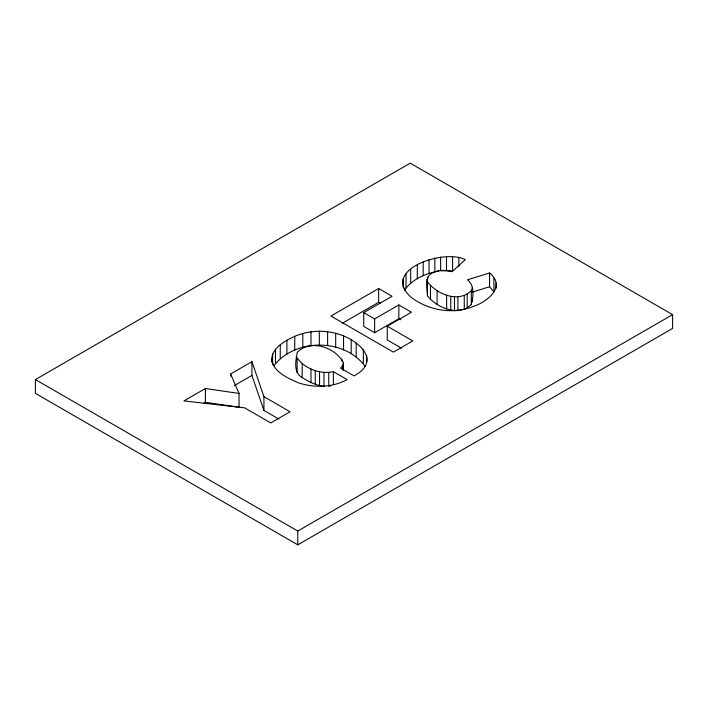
<?xml version="1.0" encoding="UTF-8"?>
<svg xmlns="http://www.w3.org/2000/svg" width="708" height="708" viewBox="0 0 708 708"><rect width="100%" height="100%" fill="white"/><g stroke="black" fill="none" stroke-linecap="round" stroke-linejoin="round"><path stroke-width="1.06" d="M456.2 310.688C445.288 310.051 434.031 304.351 427.437 295.679C427.508 288.236 423.72 277.191 432.216 273.031C438.234 269.677 445.606 269.81 452.076 271.704L465.324 259.668C445.093 248.641 379.93 269.27 411.091 297.245C428.358 310.431 452.43 314.635 472.802 306.652C486.661 302.219 506.804 286.908 489.573 272.978L467.537 279.793C474.838 285.651 473.333 296.599 471.289 304.555L467.2 307.812L464.262 309.228L458.97 310.431M271.695 362.054C270.456 348.584 284.368 341.123 294.776 336.3C307.644 330.884 322.184 329.786 335.689 333.353C356.151 338.256 383.506 359.912 354.062 375.921L340.575 368.133L342.637 365.638L343.424 362.912C335.946 347.46 310.502 338.698 297.245 352.345C295.785 360.806 293.112 372.364 302.166 377.55C308.555 381.621 315.485 385.17 323.087 386.143M471.289 304.555L471.289 290.758L472.466 287.386M273.784 365.921C294.917 338.105 344.831 338.043 365.284 366.611M404.321 290.448C411.906 279.262 425.72 273.376 438.703 271.102M427.066 279.43L427.437 281.881C436.933 294.139 458.306 303.369 471.289 290.758M35.4 379.568L410.224 163.159L672.6 314.644L672.6 328.432L297.776 544.841L35.4 393.356L35.4 379.568L297.776 531.044L672.6 314.644M203.532 403.401L205.391 402.33L239.056 407.233L239.056 393.436L205.391 388.533L183.956 400.914L244.587 407.826L270.757 422.933L290.103 411.764L263.934 396.657L251.915 361.673L230.596 373.983L230.596 376.107M400.648 319.777L398.852 318.733L374.647 332.707L363.735 326.406L363.735 312.617L392.073 296.254L378.647 288.51L330.928 316.06L393.391 352.124L412.782 340.937L387.258 326.193L387.258 339.99L401.436 348.177M234.304 385.639L251.915 375.47L251.915 361.673M342.38 323.237L378.647 302.298L380.444 303.334M363.735 312.617L374.647 318.919L398.852 304.944L411.463 312.219L387.258 326.193M471.74 292.289L489.573 286.775L493.91 291.811L493.91 278.023M296.236 356.505C303.351 368.275 319.795 374.62 333.362 371.691L347.079 379.612C332.158 387.701 313.989 388.011 298.103 382.718C287.554 377.93 273.146 372.081 271.695 358.868M330.601 385.957L328.76 386.267L328.76 372.479M452.571 257.101L452.571 270.89L440.633 270.792L440.633 257.004M251.915 375.47L263.934 410.454L278.89 419.083M230.596 373.983L239.056 393.436M471.776 299.369L472.466 301.183M496.096 282.943L496.096 288.253M489.573 272.978L489.573 286.775M467.2 294.015L467.2 307.812M464.262 295.431L464.262 309.228M458.846 258.075L458.846 266.562M457.908 296.882L457.908 310.67M454.483 296.909L454.483 310.706M450.775 296.36L450.775 310.148M446.633 295.112L446.633 308.9M446.5 256.739L446.5 270.536M437.093 290.51L437.093 304.307M434.854 257.933L434.854 271.722M430.491 285.935L430.491 299.723M429.039 259.562L429.039 273.359M427.738 277.138L427.738 279.262M427.437 281.881L427.437 295.679M423.189 261.907L423.189 275.704M417.304 264.96L417.304 278.757M410.702 269.367L410.702 283.165M406.003 273.881L406.003 287.678M403.206 278.51L403.206 288.059M398.852 304.944L398.852 318.733M378.647 288.51L378.647 302.298M374.647 318.919L374.647 332.707M366.744 355.469L366.744 361.832M363.346 349.274L363.346 363.071M356.204 343.026L356.204 356.823M351.203 339.875L351.203 353.673M343.557 336.07L343.557 349.858M343.424 362.912L343.424 370.337M342.637 365.638L342.637 369.877M341.831 358.965L341.831 361.089M335.689 333.353L335.689 347.15M333.362 371.691L333.362 384.426M327.609 331.733L327.609 345.522M323.972 372.496L323.972 386.294M319.547 371.771L319.547 385.559M319.308 331.202L319.308 345M315.272 370.311L315.272 384.108M310.98 331.786L310.98 345.575M310.998 368.859L310.998 382.647M302.803 333.486L302.803 347.274M302.166 363.762L302.166 377.55M297.776 531.044L297.776 544.841M297.094 358.788L297.094 372.585M294.776 336.3L294.776 350.097M286.908 340.247L286.908 354.035M280.253 344.699L280.253 358.496M275.492 349.292L275.492 363.089M272.642 354.018L272.642 364.629M263.934 396.657L263.934 410.454M205.391 388.533L205.391 402.33"/></g></svg>
